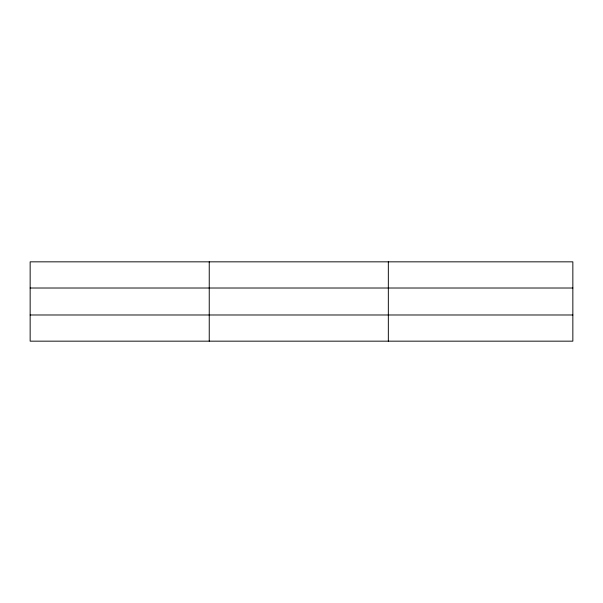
<?xml version="1.0" encoding="UTF-8"?>
<svg xmlns="http://www.w3.org/2000/svg" width="603" height="603" viewBox="0 0 603 603"><rect width="100%" height="100%" fill="white"/><g stroke="black" fill="none" stroke-linecap="round" stroke-linejoin="round"><path stroke-width="0.9" d="M209.241 341.162L209.241 261.838M388.332 341.162L388.332 261.838M572.85 314.985L572.85 341.162L30.15 341.162L30.15 261.838L572.85 261.838L572.85 314.985L30.15 314.985M30.15 288.015L572.85 288.015"/></g></svg>
